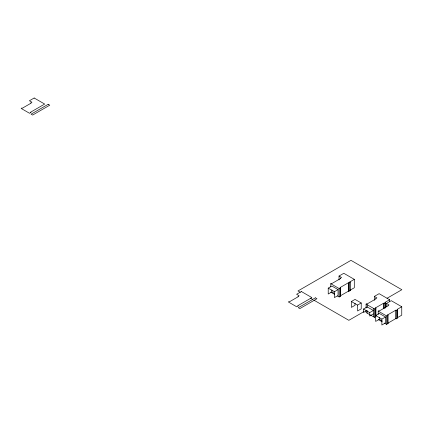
<?xml version="1.0" encoding="UTF-8"?>
<svg xmlns="http://www.w3.org/2000/svg" width="423" height="423" viewBox="0 0 423 423"><rect width="100%" height="100%" fill="white"/><g stroke="black" fill="none" stroke-linecap="round" stroke-linejoin="round"><path stroke-width="0.63" d="M339.035 279.926L339.035 276.039L343.799 273.29L354.305 279.354L354.305 287.767L349.81 290.363L349.81 281.945L354.305 279.354M330.775 286.953L330.775 283.717L331.5 283.299L331.896 283.526L340.764 278.408L340.367 278.181L341.551 277.493L339.035 276.039M328.222 288.137L331.865 286.033L338.062 289.607L338.062 295.497L334.419 297.602L334.419 291.711L328.222 288.137L328.222 294.027L331.865 291.923L334.683 293.546M340.214 287.487L348.351 282.786L348.748 283.019L350.207 282.173L350.207 290.59L348.748 291.431L348.351 291.204L340.214 295.899L340.214 287.487L340.61 287.714L340.61 296.132L339.156 296.972L337.48 296.005M330.775 283.717L339.156 288.555L340.61 287.714M334.419 291.711L338.062 289.607M351.386 301.509L355.029 299.405L361.221 302.979L361.221 308.869L357.578 310.974L357.578 305.083L351.386 301.509L351.386 307.399L355.029 305.295L355.029 303.333M357.578 305.083L361.221 302.979M374.344 300.309L374.344 296.423L379.108 293.673L389.609 299.738L389.609 301.678M366.08 307.986L366.08 304.105L366.81 303.682L367.206 303.91L376.073 298.791L375.677 298.564L376.861 297.877L374.344 296.423M363.531 309.023L367.175 306.924L373.366 310.498L369.723 312.602L363.531 309.023L363.531 312.449L366.656 310.646M363.658 311.767L348.843 320.322L313.972 300.193M387.029 298.273L401.85 289.718L350.979 260.346L297.972 290.95L300.256 292.272M366.08 310.577L366.08 312.518L374.461 317.356L375.92 316.515L375.524 316.288L375.524 307.87L383.661 303.175L384.058 303.402L385.512 302.561L385.512 307.738M385.12 308.156L385.12 302.334L389.609 299.738M366.08 304.105L374.461 308.943L375.92 308.097L375.92 315.865M386.49 306.675L386.49 303.439L391.254 300.684L401.755 306.749L401.755 315.161L397.266 317.758L397.266 309.345L401.755 306.749M373.366 313.919L369.723 316.023L369.723 312.602M378.225 314.352L378.225 311.117L378.955 310.694L379.352 310.921L388.219 305.803L387.822 305.575L389.007 304.893L386.49 303.439M375.677 315.532L379.32 313.427L385.512 317.007L385.512 322.897L381.869 325.001L381.869 319.111L375.677 315.532L375.677 321.422L379.32 319.317L382.133 320.946M387.669 314.881L395.806 310.186L396.203 310.413L397.657 309.573L397.657 317.985L396.203 318.826L395.806 318.598L387.669 323.299L387.669 314.881L388.065 315.114L388.065 323.526L386.606 324.367L384.375 323.077M378.225 311.117L386.606 315.955L388.065 315.114M381.869 319.111L385.512 317.007M349.81 281.945L350.207 282.173M385.12 302.334L385.512 302.561M397.266 309.345L397.657 309.573M349.81 290.363L350.207 290.59M397.266 317.758L397.657 317.985M375.524 307.87L375.92 308.097M340.214 295.899L340.61 296.132M387.669 323.299L388.065 323.526M330.775 292.134L334.683 294.392M378.225 319.529L382.138 321.787M310.545 298.21L312.83 299.532M396.203 310.413L396.203 318.826M395.806 310.186L395.806 318.598M386.606 315.955L386.606 324.367M384.058 303.402L384.058 308.579M383.661 303.175L383.661 308.351M379.32 317.356L379.32 319.317M374.461 308.943L374.461 317.356M373.366 308.309L373.366 316.727M367.175 304.734L367.175 307.325M367.175 310.561L367.175 313.147M348.748 283.019L348.748 291.431M348.351 282.786L348.351 291.204M339.156 288.555L339.156 296.972M331.865 289.961L331.865 291.923M34.178 97.999L29.409 100.753L31.931 102.207L30.747 102.889L31.143 103.122L22.276 108.24L21.88 108.008L21.15 108.431L29.531 113.269L30.99 112.428L30.593 112.201L44.679 104.063L34.178 97.999M48.185 104.296L31.085 114.168L32.64 115.067L49.74 105.19L48.185 104.296M301.377 291.537L296.613 294.286L299.13 295.74L297.945 296.428L298.342 296.655L289.475 301.773L289.078 301.546L288.349 301.964L296.729 306.802L298.189 305.961L297.792 305.734L311.883 297.602L301.377 291.537M315.384 297.829L298.284 307.701L299.838 308.6L316.938 298.728L315.384 297.829"/></g></svg>
